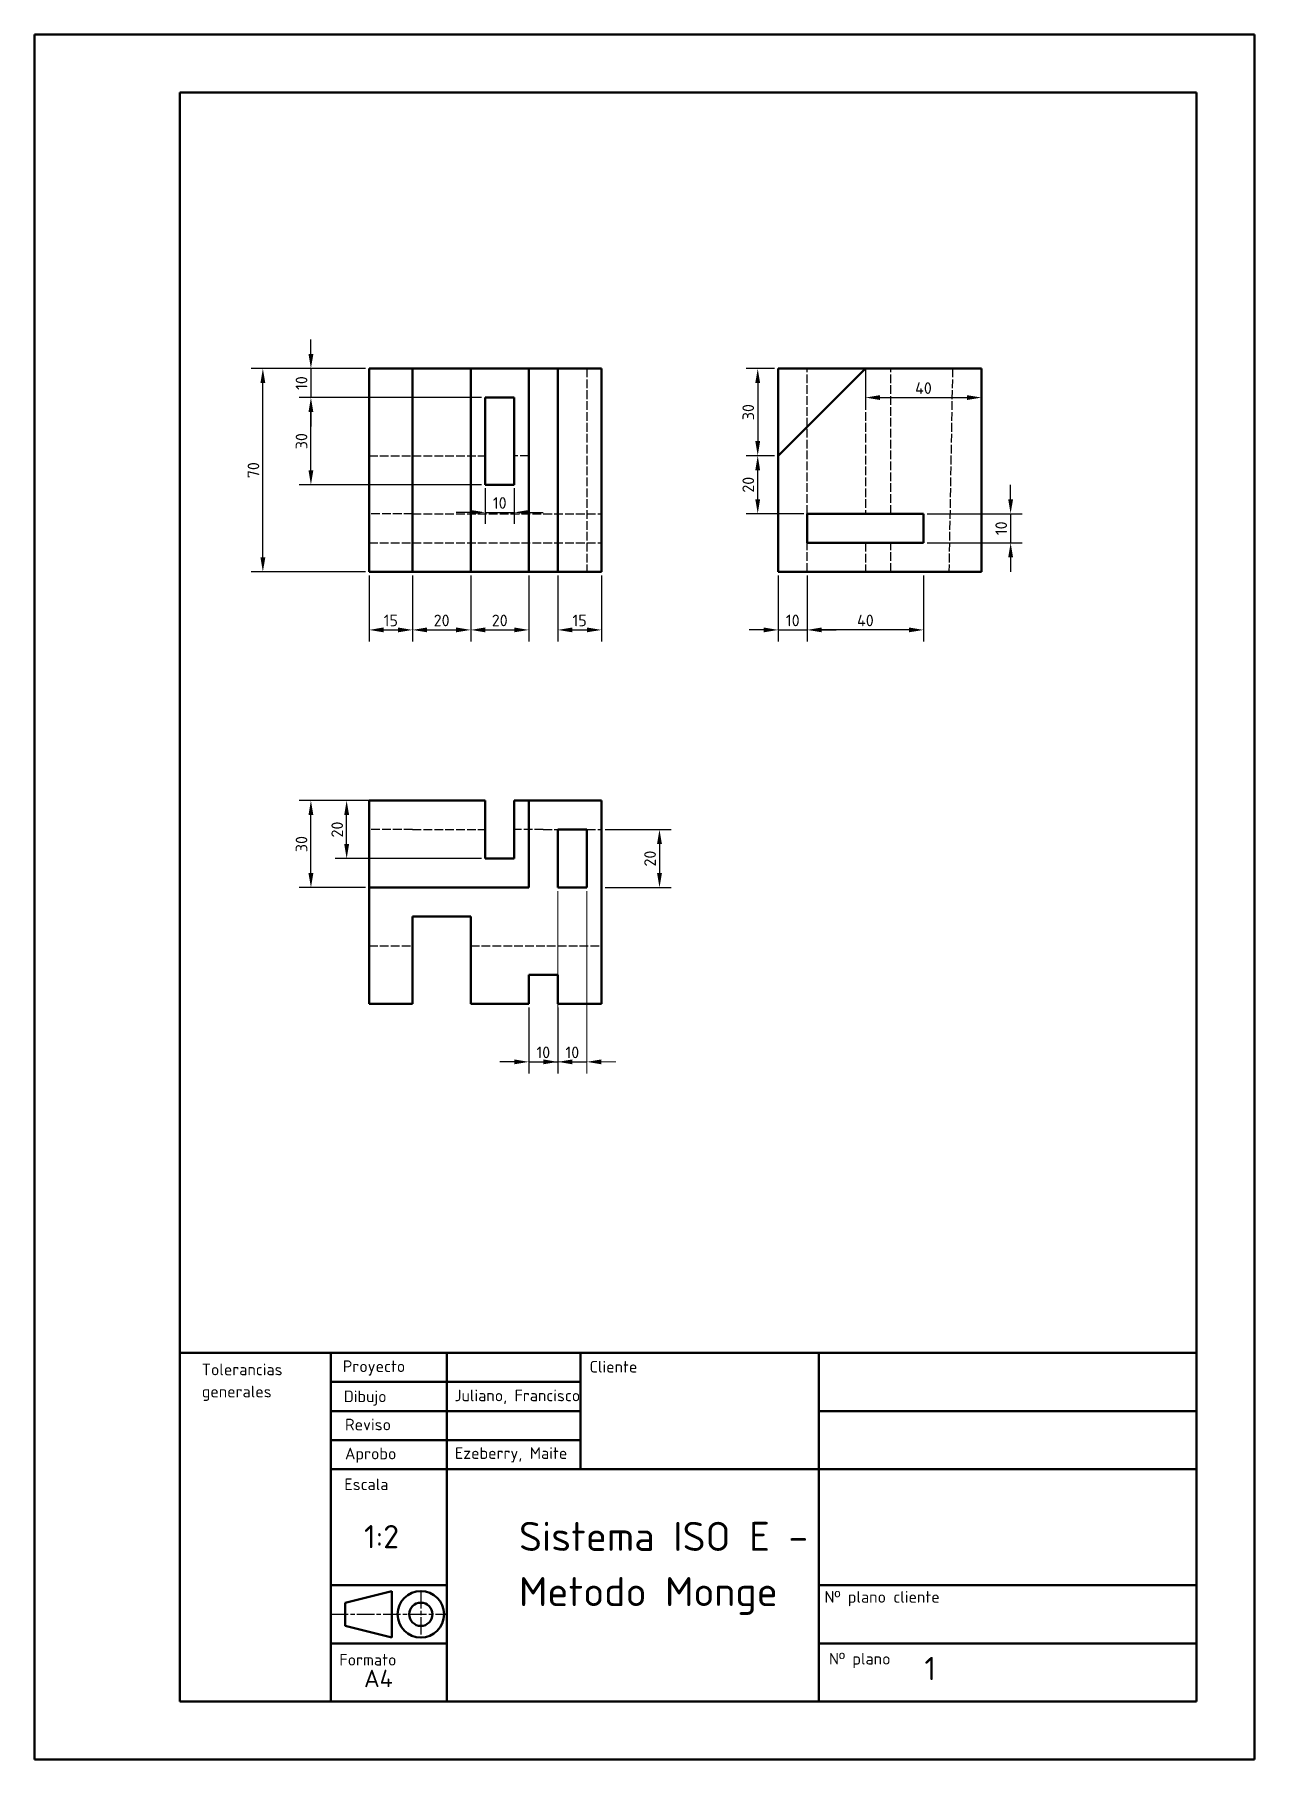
# Model space of a CAD drawing. Header units: millimetres. Extents: x 2667 to 2877, y 1860 to 2157.
import ezdxf

# ---------------------------------------------------------------- set-up
doc = ezdxf.new("R2010")
doc.units = ezdxf.units.MM
doc.header["$LTSCALE"] = 0.125
doc.linetypes.add('ACAD_ISO02W100', pattern=[15, 12, -3])
doc.linetypes.add('ACAD_ISO08W100', pattern=[36, 24, -3, 6, -3])
doc.layers.get('0').update_dxf_attribs({"lineweight": 50})
doc.layers.add('Capa1', color=7, linetype='Continuous')
doc.layers.add('capaCotas', color=7, linetype='Continuous', lineweight=25)
doc.styles.get("Standard").update_dxf_attribs({"font": 'isocpeur.ttf', "height": 2})
doc.dimstyles.new('ISO-25', dxfattribs={"dimtxt": 2, "dimasz": 2.5, "dimexe": 2, "dimexo": 0.625, "dimtad": 1, "dimlfac": 2, "dimtxsty": 'Standard', "dimcen": 2.5, "dimclrt": 256, "dimadec": 0, "dimazin": 0, "dimtfac": 1, "dimtmove": 0, "dimatfit": 3, "dimfxl": 1, "dimtfillclr": 256, "dimlwd": -1, "dimlwe": -1, "dimarcsym": 0})

# ---------------------------------------------------------------- blocks, each defined once
blk = doc.blocks.new('*D1')
at = {"layer": 'capaCotas', "color": 0, "linetype": 'Continuous', "transparency": 16777216}
for p, q in [((2724.32, 2064.36), (2724.32, 2052.98)), ((2731.82, 2064.36), (2731.82, 2052.98)), ((2726.82, 2054.98), (2729.32, 2054.98))]:
    blk.add_line(p, q, dxfattribs=at)
at = {"layer": 'capaCotas', "color": 0, "linetype": 'ByBlock', "lineweight": 9, "transparency": 16777216}
for points in [[(2726.82, 2055.4), (2726.82, 2054.57), (2724.32, 2054.98)], [(2729.32, 2055.4), (2729.32, 2054.57), (2731.82, 2054.98)]]:
    blk.add_solid(points, dxfattribs=at)
at = {"layer": 'Defpoints', "color": 0, "linetype": 'ByBlock', "lineweight": 9, "transparency": 16777216}
for p in [(2724.32, 2064.98), (2731.82, 2064.98), (2731.82, 2054.98)]:
    blk.add_point(p, dxfattribs=at)
at = {"layer": 'capaCotas', "color": 0, "linetype": 'ByBlock', "lineweight": 9, "transparency": 16777216, "insert": (2728.07, 2056.61), "char_height": 2, "attachment_point": 5}
blk.add_mtext('15', dxfattribs=at)
blk = doc.blocks.new('*D2')
at = {"layer": 'capaCotas', "color": 0, "linetype": 'Continuous', "transparency": 16777216}
for p, q in [((2731.82, 2064.36), (2731.82, 2052.98)), ((2741.82, 2064.36), (2741.82, 2052.98)), ((2734.32, 2054.98), (2739.32, 2054.98))]:
    blk.add_line(p, q, dxfattribs=at)
at = {"layer": 'capaCotas', "color": 0, "linetype": 'ByBlock', "lineweight": 9, "transparency": 16777216}
for points in [[(2734.32, 2055.4), (2734.32, 2054.57), (2731.82, 2054.98)], [(2739.32, 2055.4), (2739.32, 2054.57), (2741.82, 2054.98)]]:
    blk.add_solid(points, dxfattribs=at)
at = {"layer": 'Defpoints', "color": 0, "linetype": 'ByBlock', "lineweight": 9, "transparency": 16777216}
for p in [(2731.82, 2064.98), (2741.82, 2064.98), (2741.82, 2054.98)]:
    blk.add_point(p, dxfattribs=at)
at = {"layer": 'capaCotas', "color": 0, "linetype": 'ByBlock', "lineweight": 9, "transparency": 16777216, "insert": (2736.82, 2056.61), "char_height": 2, "attachment_point": 5}
blk.add_mtext('20', dxfattribs=at)
blk = doc.blocks.new('*D3')
at = {"layer": 'capaCotas', "color": 0, "linetype": 'Continuous', "transparency": 16777216}
for p, q in [((2741.82, 2064.36), (2741.82, 2052.98)), ((2751.82, 2064.36), (2751.82, 2052.98)), ((2744.32, 2054.98), (2749.32, 2054.98))]:
    blk.add_line(p, q, dxfattribs=at)
at = {"layer": 'capaCotas', "color": 0, "linetype": 'ByBlock', "lineweight": 9, "transparency": 16777216}
for points in [[(2744.32, 2055.4), (2744.32, 2054.57), (2741.82, 2054.98)], [(2749.32, 2055.4), (2749.32, 2054.57), (2751.82, 2054.98)]]:
    blk.add_solid(points, dxfattribs=at)
at = {"layer": 'Defpoints', "color": 0, "linetype": 'ByBlock', "lineweight": 9, "transparency": 16777216}
for p in [(2741.82, 2064.98), (2751.82, 2064.98), (2751.82, 2054.98)]:
    blk.add_point(p, dxfattribs=at)
at = {"layer": 'capaCotas', "color": 0, "linetype": 'ByBlock', "lineweight": 9, "transparency": 16777216, "insert": (2746.82, 2056.61), "char_height": 2, "attachment_point": 5}
blk.add_mtext('20', dxfattribs=at)
blk = doc.blocks.new('*D4')
at = {"layer": 'capaCotas', "color": 251, "linetype": 'Continuous', "true_color": 0x636466, "transparency": 16777216}
for p, q in [((2756.82, 2064.36), (2756.82, 2052.98)), ((2764.32, 2064.36), (2764.32, 2052.98))]:
    blk.add_line(p, q, dxfattribs=at)
at = {"layer": 'capaCotas', "color": 0, "linetype": 'Continuous', "transparency": 16777216}
blk.add_line((2759.32, 2054.98), (2761.82, 2054.98), dxfattribs=at)
at = {"layer": 'capaCotas', "color": 0, "linetype": 'ByBlock', "lineweight": 9, "transparency": 16777216}
for points in [[(2759.32, 2055.4), (2759.32, 2054.57), (2756.82, 2054.98)], [(2761.82, 2055.4), (2761.82, 2054.57), (2764.32, 2054.98)]]:
    blk.add_solid(points, dxfattribs=at)
at = {"layer": 'Defpoints', "color": 0, "linetype": 'ByBlock', "lineweight": 9, "transparency": 16777216}
for p in [(2756.82, 2064.98), (2764.32, 2064.98), (2764.32, 2054.98)]:
    blk.add_point(p, dxfattribs=at)
at = {"layer": 'capaCotas', "color": 0, "linetype": 'ByBlock', "lineweight": 9, "transparency": 16777216, "insert": (2760.57, 2056.61), "char_height": 2, "attachment_point": 5}
blk.add_mtext('15', dxfattribs=at)
blk = doc.blocks.new('*D5')
at = {"layer": 'capaCotas', "color": 0, "linetype": 'Continuous', "transparency": 16777216}
for p, q in [((2744.32, 2079.36), (2744.32, 2073.22)), ((2749.32, 2079.36), (2749.32, 2073.22)), ((2741.82, 2075.22), (2739.32, 2075.22)), ((2744.32, 2075.22), (2749.32, 2075.22)), ((2751.82, 2075.22), (2754.32, 2075.22))]:
    blk.add_line(p, q, dxfattribs=at)
at = {"layer": 'capaCotas', "color": 0, "linetype": 'ByBlock', "lineweight": 9, "transparency": 16777216}
for points in [[(2741.82, 2075.63), (2741.82, 2074.8), (2744.32, 2075.22)], [(2751.82, 2075.63), (2751.82, 2074.8), (2749.32, 2075.22)]]:
    blk.add_solid(points, dxfattribs=at)
at = {"layer": 'Defpoints', "color": 0, "linetype": 'ByBlock', "lineweight": 9, "transparency": 16777216}
for p in [(2744.32, 2079.98), (2749.32, 2079.98), (2749.32, 2075.22)]:
    blk.add_point(p, dxfattribs=at)
at = {"layer": 'capaCotas', "color": 0, "linetype": 'ByBlock', "lineweight": 9, "transparency": 16777216, "insert": (2746.82, 2076.84), "char_height": 2, "attachment_point": 5}
blk.add_mtext('10', dxfattribs=at)
blk = doc.blocks.new('*D6')
at = {"layer": 'capaCotas', "color": 0, "linetype": 'Continuous', "transparency": 16777216}
for p, q in [((2809.76, 2099.36), (2809.76, 2092.98)), ((2829.76, 2099.36), (2829.76, 2092.98)), ((2812.26, 2094.98), (2827.26, 2094.98))]:
    blk.add_line(p, q, dxfattribs=at)
at = {"layer": 'capaCotas', "color": 0, "linetype": 'ByBlock', "lineweight": 9, "transparency": 16777216}
for points in [[(2812.26, 2095.4), (2812.26, 2094.57), (2809.76, 2094.98)], [(2827.26, 2095.4), (2827.26, 2094.57), (2829.76, 2094.98)]]:
    blk.add_solid(points, dxfattribs=at)
at = {"layer": 'Defpoints', "color": 0, "linetype": 'ByBlock', "lineweight": 9, "transparency": 16777216}
for p in [(2809.76, 2099.98), (2829.76, 2099.98), (2829.76, 2094.98)]:
    blk.add_point(p, dxfattribs=at)
at = {"layer": 'capaCotas', "color": 0, "linetype": 'ByBlock', "lineweight": 9, "transparency": 16777216, "insert": (2819.76, 2096.61), "char_height": 2, "attachment_point": 5}
blk.add_mtext('40', dxfattribs=at)
blk = doc.blocks.new('*D7')
at = {"layer": 'capaCotas', "color": 0, "linetype": 'Continuous', "transparency": 16777216}
for p, q in [((2799.76, 2064.36), (2799.76, 2052.98)), ((2819.76, 2064.36), (2819.76, 2052.98)), ((2817.26, 2054.98), (2802.26, 2054.98))]:
    blk.add_line(p, q, dxfattribs=at)
at = {"layer": 'capaCotas', "color": 0, "linetype": 'ByBlock', "lineweight": 9, "transparency": 16777216}
for points in [[(2802.26, 2055.4), (2802.26, 2054.57), (2799.76, 2054.98)], [(2817.26, 2055.4), (2817.26, 2054.57), (2819.76, 2054.98)]]:
    blk.add_solid(points, dxfattribs=at)
at = {"layer": 'Defpoints', "color": 0, "linetype": 'ByBlock', "lineweight": 9, "transparency": 16777216}
for p in [(2799.76, 2064.98), (2819.76, 2064.98), (2799.76, 2054.98)]:
    blk.add_point(p, dxfattribs=at)
at = {"layer": 'capaCotas', "color": 0, "linetype": 'ByBlock', "lineweight": 9, "transparency": 16777216, "insert": (2809.76, 2056.61), "char_height": 2, "attachment_point": 5}
blk.add_mtext('40', dxfattribs=at)
blk = doc.blocks.new('*D8')
at = {"layer": 'capaCotas', "color": 0, "linetype": 'Continuous', "transparency": 16777216}
for p, q in [((2794.76, 2064.36), (2794.76, 2052.98)), ((2799.76, 2064.36), (2799.76, 2052.98)), ((2792.26, 2054.98), (2789.76, 2054.98)), ((2794.76, 2054.98), (2799.76, 2054.98)), ((2802.26, 2054.98), (2804.76, 2054.98))]:
    blk.add_line(p, q, dxfattribs=at)
at = {"layer": 'capaCotas', "color": 0, "linetype": 'ByBlock', "lineweight": 9, "transparency": 16777216}
for points in [[(2792.26, 2055.4), (2792.26, 2054.57), (2794.76, 2054.98)], [(2802.26, 2055.4), (2802.26, 2054.57), (2799.76, 2054.98)]]:
    blk.add_solid(points, dxfattribs=at)
at = {"layer": 'Defpoints', "color": 0, "linetype": 'ByBlock', "lineweight": 9, "transparency": 16777216}
for p in [(2794.76, 2064.98), (2799.76, 2064.98), (2799.76, 2054.98)]:
    blk.add_point(p, dxfattribs=at)
at = {"layer": 'capaCotas', "color": 0, "linetype": 'ByBlock', "lineweight": 9, "transparency": 16777216, "insert": (2797.26, 2056.61), "char_height": 2, "attachment_point": 5}
blk.add_mtext('10', dxfattribs=at)
blk = doc.blocks.new('*D10')
at = {"layer": 'capaCotas', "color": 0, "linetype": 'Continuous', "transparency": 16777216}
for p, q in [((2723.7, 2099.98), (2704.05, 2099.98)), ((2706.05, 2067.48), (2706.05, 2097.48)), ((2723.7, 2064.98), (2704.05, 2064.98))]:
    blk.add_line(p, q, dxfattribs=at)
at = {"layer": 'capaCotas', "color": 0, "linetype": 'ByBlock', "lineweight": 9, "transparency": 16777216}
for points in [[(2705.63, 2097.48), (2706.47, 2097.48), (2706.05, 2099.98)], [(2705.63, 2067.48), (2706.47, 2067.48), (2706.05, 2064.98)]]:
    blk.add_solid(points, dxfattribs=at)
at = {"layer": 'Defpoints', "color": 0, "linetype": 'ByBlock', "lineweight": 9, "transparency": 16777216}
for p in [(2706.05, 2099.98), (2724.32, 2099.98), (2724.32, 2064.98)]:
    blk.add_point(p, dxfattribs=at)
at = {"layer": 'capaCotas', "color": 0, "linetype": 'ByBlock', "lineweight": 9, "transparency": 16777216, "insert": (2704.43, 2082.48), "char_height": 2, "attachment_point": 5, "rotation": 90}
blk.add_mtext('70', dxfattribs=at)
blk = doc.blocks.new('*D11')
at = {"layer": 'capaCotas', "color": 0, "linetype": 'Continuous', "transparency": 16777216}
for p, q in [((2743.7, 2094.98), (2712.32, 2094.98)), ((2714.32, 2082.48), (2714.32, 2092.48)), ((2743.7, 2079.98), (2712.32, 2079.98))]:
    blk.add_line(p, q, dxfattribs=at)
at = {"layer": 'capaCotas', "color": 0, "linetype": 'ByBlock', "lineweight": 9, "transparency": 16777216}
for points in [[(2713.9, 2092.48), (2714.74, 2092.48), (2714.32, 2094.98)], [(2713.9, 2082.48), (2714.74, 2082.48), (2714.32, 2079.98)]]:
    blk.add_solid(points, dxfattribs=at)
at = {"layer": 'Defpoints', "color": 0, "linetype": 'ByBlock', "lineweight": 9, "transparency": 16777216}
for p in [(2714.32, 2094.98), (2744.32, 2094.98), (2744.32, 2079.98)]:
    blk.add_point(p, dxfattribs=at)
at = {"layer": 'capaCotas', "color": 0, "linetype": 'ByBlock', "lineweight": 9, "transparency": 16777216, "insert": (2712.7, 2087.48), "char_height": 2, "attachment_point": 5, "rotation": 90}
blk.add_mtext('30', dxfattribs=at)
blk = doc.blocks.new('*D14')
at = {"layer": 'capaCotas', "color": 0, "linetype": 'Continuous', "transparency": 16777216}
for p, q in [((2794.14, 2084.98), (2789.23, 2084.98)), ((2791.23, 2077.48), (2791.23, 2082.48)), ((2799.14, 2074.98), (2789.23, 2074.98))]:
    blk.add_line(p, q, dxfattribs=at)
at = {"layer": 'capaCotas', "color": 0, "linetype": 'ByBlock', "lineweight": 9, "transparency": 16777216}
for points in [[(2790.81, 2082.48), (2791.64, 2082.48), (2791.23, 2084.98)], [(2790.81, 2077.48), (2791.64, 2077.48), (2791.23, 2074.98)]]:
    blk.add_solid(points, dxfattribs=at)
at = {"layer": 'Defpoints', "color": 0, "linetype": 'ByBlock', "lineweight": 9, "transparency": 16777216}
for p in [(2791.23, 2084.98), (2794.76, 2084.98), (2799.76, 2074.98)]:
    blk.add_point(p, dxfattribs=at)
at = {"layer": 'capaCotas', "color": 0, "linetype": 'ByBlock', "lineweight": 9, "transparency": 16777216, "insert": (2789.6, 2079.98), "char_height": 2, "attachment_point": 5, "rotation": 90}
blk.add_mtext('20', dxfattribs=at)
blk = doc.blocks.new('*D15')
at = {"layer": 'capaCotas', "color": 0, "linetype": 'Continuous', "transparency": 16777216}
for p, q in [((2714.32, 2102.48), (2714.32, 2104.98)), ((2723.7, 2099.98), (2712.32, 2099.98)), ((2714.32, 2099.98), (2714.32, 2094.98)), ((2723.7, 2094.98), (2712.32, 2094.98)), ((2714.32, 2092.48), (2714.32, 2089.98))]:
    blk.add_line(p, q, dxfattribs=at)
at = {"layer": 'capaCotas', "color": 0, "linetype": 'ByBlock', "lineweight": 9, "transparency": 16777216}
for points in [[(2713.9, 2102.48), (2714.74, 2102.48), (2714.32, 2099.98)], [(2713.9, 2092.48), (2714.74, 2092.48), (2714.32, 2094.98)]]:
    blk.add_solid(points, dxfattribs=at)
at = {"layer": 'Defpoints', "color": 0, "linetype": 'ByBlock', "lineweight": 9, "transparency": 16777216}
for p in [(2724.32, 2099.98), (2714.32, 2094.98), (2724.32, 2094.98)]:
    blk.add_point(p, dxfattribs=at)
at = {"layer": 'capaCotas', "color": 0, "linetype": 'ByBlock', "lineweight": 9, "transparency": 16777216, "insert": (2712.7, 2097.48), "char_height": 2, "attachment_point": 5, "rotation": 90}
blk.add_mtext('10', dxfattribs=at)
blk = doc.blocks.new('*D16')
at = {"layer": 'capaCotas', "color": 0, "linetype": 'Continuous', "transparency": 16777216}
for p, q in [((2751.82, 1989.99), (2751.82, 1978.61)), ((2756.82, 1989.99), (2756.82, 1978.61)), ((2749.32, 1980.61), (2746.82, 1980.61)), ((2751.82, 1980.61), (2756.82, 1980.61)), ((2759.32, 1980.61), (2761.82, 1980.61))]:
    blk.add_line(p, q, dxfattribs=at)
at = {"layer": 'capaCotas', "color": 0, "linetype": 'ByBlock', "lineweight": 9, "transparency": 16777216}
for points in [[(2749.32, 1981.03), (2749.32, 1980.19), (2751.82, 1980.61)], [(2759.32, 1981.03), (2759.32, 1980.19), (2756.82, 1980.61)]]:
    blk.add_solid(points, dxfattribs=at)
at = {"layer": 'Defpoints', "color": 0, "linetype": 'ByBlock', "lineweight": 9, "transparency": 16777216}
for p in [(2751.82, 1990.61), (2756.82, 1990.61), (2756.82, 1980.61)]:
    blk.add_point(p, dxfattribs=at)
at = {"layer": 'capaCotas', "color": 0, "linetype": 'ByBlock', "lineweight": 9, "transparency": 16777216, "insert": (2754.32, 1982.24), "char_height": 2, "attachment_point": 5}
blk.add_mtext('10', dxfattribs=at)
blk = doc.blocks.new('*D17')
at = {"layer": 'capaCotas', "color": 0, "linetype": 'Continuous', "transparency": 16777216}
for p, q in [((2723.7, 2025.61), (2712.32, 2025.61)), ((2714.32, 2013.11), (2714.32, 2023.11)), ((2723.7, 2010.61), (2712.32, 2010.61))]:
    blk.add_line(p, q, dxfattribs=at)
at = {"layer": 'capaCotas', "color": 0, "linetype": 'ByBlock', "lineweight": 9, "transparency": 16777216}
for points in [[(2713.9, 2023.11), (2714.74, 2023.11), (2714.32, 2025.61)], [(2713.9, 2013.11), (2714.74, 2013.11), (2714.32, 2010.61)]]:
    blk.add_solid(points, dxfattribs=at)
at = {"layer": 'Defpoints', "color": 0, "linetype": 'ByBlock', "lineweight": 9, "transparency": 16777216}
for p in [(2714.32, 2025.61), (2724.32, 2025.61), (2724.32, 2010.61)]:
    blk.add_point(p, dxfattribs=at)
at = {"layer": 'capaCotas', "color": 0, "linetype": 'ByBlock', "lineweight": 9, "transparency": 16777216, "insert": (2712.7, 2018.11), "char_height": 2, "attachment_point": 5, "rotation": 90}
blk.add_mtext('30', dxfattribs=at)
blk = doc.blocks.new('*D18')
at = {"layer": 'capaCotas', "color": 0, "linetype": 'Continuous', "lineweight": 9, "transparency": 16777216}
for p, q in [((2756.82, 2009.99), (2756.82, 1978.61)), ((2761.82, 2009.99), (2761.82, 1978.61)), ((2754.32, 1980.61), (2751.82, 1980.61)), ((2756.82, 1980.61), (2761.82, 1980.61)), ((2764.32, 1980.61), (2766.82, 1980.61))]:
    blk.add_line(p, q, dxfattribs=at)
at = {"layer": 'capaCotas', "color": 0, "linetype": 'ByBlock', "lineweight": 9, "transparency": 16777216}
for points in [[(2754.32, 1981.03), (2754.32, 1980.19), (2756.82, 1980.61)], [(2764.32, 1981.03), (2764.32, 1980.19), (2761.82, 1980.61)]]:
    blk.add_solid(points, dxfattribs=at)
at = {"layer": 'Defpoints', "color": 0, "linetype": 'ByBlock', "lineweight": 9, "transparency": 16777216}
for p in [(2756.82, 2010.61), (2761.82, 2010.61), (2761.82, 1980.61)]:
    blk.add_point(p, dxfattribs=at)
at = {"layer": 'capaCotas', "color": 0, "linetype": 'ByBlock', "lineweight": 9, "transparency": 16777216, "insert": (2759.32, 1982.24), "char_height": 2, "attachment_point": 5}
blk.add_mtext('10', dxfattribs=at)
blk = doc.blocks.new('*D21')
at = {"layer": 'capaCotas', "color": 0, "linetype": 'Continuous', "transparency": 16777216}
for p, q in [((2743.7, 2025.61), (2718.47, 2025.61)), ((2720.47, 2018.11), (2720.47, 2023.11)), ((2743.7, 2015.61), (2718.47, 2015.61))]:
    blk.add_line(p, q, dxfattribs=at)
at = {"layer": 'capaCotas', "color": 0, "linetype": 'ByBlock', "lineweight": 9, "transparency": 16777216}
for points in [[(2720.05, 2023.11), (2720.89, 2023.11), (2720.47, 2025.61)], [(2720.05, 2018.11), (2720.89, 2018.11), (2720.47, 2015.61)]]:
    blk.add_solid(points, dxfattribs=at)
at = {"layer": 'Defpoints', "color": 0, "linetype": 'ByBlock', "lineweight": 9, "transparency": 16777216}
for p in [(2720.47, 2025.61), (2744.32, 2025.61), (2744.32, 2015.61)]:
    blk.add_point(p, dxfattribs=at)
at = {"layer": 'capaCotas', "color": 0, "linetype": 'ByBlock', "lineweight": 9, "transparency": 16777216, "insert": (2718.84, 2020.61), "char_height": 2, "attachment_point": 5, "rotation": 90}
blk.add_mtext('20', dxfattribs=at)
blk = doc.blocks.new('*D51')
at = {"layer": 'capaCotas', "color": 0, "transparency": 16777216}
for p, q in [((2794.14, 2099.98), (2789.23, 2099.98)), ((2791.23, 2097.48), (2791.23, 2087.48)), ((2794.14, 2084.98), (2789.23, 2084.98))]:
    blk.add_line(p, q, dxfattribs=at)
at = {"layer": 'capaCotas', "color": 0, "linetype": 'ByBlock', "lineweight": 9, "transparency": 16777216}
for points in [[(2790.81, 2097.48), (2791.64, 2097.48), (2791.23, 2099.98)], [(2790.81, 2087.48), (2791.64, 2087.48), (2791.23, 2084.98)]]:
    blk.add_solid(points, dxfattribs=at)
at = {"layer": 'Defpoints', "color": 0, "linetype": 'ByBlock', "lineweight": 9, "transparency": 16777216}
for p in [(2794.76, 2099.98), (2791.23, 2084.98), (2794.76, 2084.98)]:
    blk.add_point(p, dxfattribs=at)
at = {"layer": 'capaCotas', "color": 0, "linetype": 'ByBlock', "lineweight": 9, "transparency": 16777216, "insert": (2789.6, 2092.48), "char_height": 2, "attachment_point": 5, "rotation": 90}
blk.add_mtext('30', dxfattribs=at)
blk = doc.blocks.new('*D53')
at = {"layer": 'capaCotas', "color": 0, "transparency": 16777216}
for p, q in [((2764.95, 2020.61), (2776.32, 2020.61)), ((2774.32, 2018.11), (2774.32, 2013.11)), ((2764.95, 2010.61), (2776.32, 2010.61))]:
    blk.add_line(p, q, dxfattribs=at)
at = {"layer": 'capaCotas', "color": 0, "linetype": 'ByBlock', "lineweight": 25, "transparency": 16777216}
for points in [[(2773.9, 2018.11), (2774.74, 2018.11), (2774.32, 2020.61)], [(2773.9, 2013.11), (2774.74, 2013.11), (2774.32, 2010.61)]]:
    blk.add_solid(points, dxfattribs=at)
at = {"layer": 'Defpoints', "color": 0, "linetype": 'ByBlock', "lineweight": 25, "transparency": 16777216}
for p in [(2764.32, 2020.61), (2764.32, 2010.61), (2774.32, 2010.61)]:
    blk.add_point(p, dxfattribs=at)
at = {"layer": 'capaCotas', "linetype": 'ByBlock', "lineweight": 25, "transparency": 16777216, "insert": (2772.7, 2015.61), "char_height": 2, "attachment_point": 5, "rotation": 90}
blk.add_mtext('20', dxfattribs=at)
blk = doc.blocks.new('*D54')
at = {"layer": 'capaCotas', "color": 0, "transparency": 16777216}
for p, q in [((2834.76, 2077.48), (2834.76, 2079.98)), ((2820.39, 2074.98), (2836.76, 2074.98)), ((2834.76, 2074.98), (2834.76, 2069.98)), ((2820.39, 2069.98), (2836.76, 2069.98)), ((2834.76, 2067.48), (2834.76, 2064.98))]:
    blk.add_line(p, q, dxfattribs=at)
at = {"layer": 'capaCotas', "color": 0, "linetype": 'ByBlock', "lineweight": 25, "transparency": 16777216}
for points in [[(2834.35, 2077.48), (2835.18, 2077.48), (2834.76, 2074.98)], [(2834.35, 2067.48), (2835.18, 2067.48), (2834.76, 2069.98)]]:
    blk.add_solid(points, dxfattribs=at)
at = {"layer": 'Defpoints', "color": 0, "linetype": 'ByBlock', "lineweight": 25, "transparency": 16777216}
for p in [(2819.76, 2074.98), (2819.76, 2069.98), (2834.76, 2069.98)]:
    blk.add_point(p, dxfattribs=at)
at = {"layer": 'capaCotas', "linetype": 'ByBlock', "lineweight": 25, "transparency": 16777216, "insert": (2833.14, 2072.48), "char_height": 2, "attachment_point": 5, "rotation": 90}
blk.add_mtext('10', dxfattribs=at)

msp = doc.modelspace()

# ---------------------------------------------------------------- linework, layer by layer
for p, q in [((2876.7399, 2157.4962), (2666.7399, 2157.4962)), ((2666.7399, 2157.4962), (2666.7399, 1860.4962)), ((2876.7399, 2157.4962), (2876.7399, 1860.4962)), ((2866.7399, 2147.4962), (2691.7399, 2147.4962)), ((2691.7399, 2147.4962), (2691.7399, 1870.4962)), ((2866.7399, 2147.4962), (2866.7399, 1870.4962)), ((2724.3203, 2064.9818), (2724.3203, 2099.9818)), ((2724.3203, 2099.9818), (2764.3203, 2099.9818)), ((2731.8203, 2064.9818), (2731.8203, 2099.9818)), ((2741.8203, 2099.9818), (2741.8203, 2064.9818)), ((2751.8203, 2064.9818), (2751.8203, 2099.9818)), ((2756.8203, 2099.9818), (2756.8203, 2064.9818)), ((2764.3203, 2099.9818), (2764.3203, 2064.9818)), ((2794.7639, 2064.9818), (2794.7639, 2099.9818)), ((2794.7639, 2099.9818), (2829.7639, 2099.9818)), ((2794.7639, 2084.9818), (2809.7639, 2099.9818)), ((2829.7639, 2099.9818), (2829.7639, 2064.9818)), ((2749.3203, 2094.9818), (2744.3203, 2094.9818)), ((2744.3203, 2094.9818), (2744.3203, 2079.9818)), ((2749.3203, 2079.9818), (2749.3203, 2094.9818)), ((2744.3203, 2079.9818), (2749.3203, 2079.9818)), ((2819.7639, 2074.9818), (2799.7639, 2074.9818)), ((2799.7639, 2074.9818), (2799.7639, 2069.9818)), ((2819.7639, 2069.9818), (2819.7639, 2074.9818)), ((2799.7639, 2069.9818), (2819.7639, 2069.9818)), ((2764.3203, 2064.9818), (2724.3203, 2064.9818)), ((2829.7639, 2064.9818), (2794.7639, 2064.9818)), ((2794.7639, 2064.9818), (2794.7639, 2064.9818)), ((2724.3203, 1990.6114), (2724.3203, 2025.6114)), ((2724.3203, 2025.6114), (2744.3203, 2025.6114)), ((2744.3203, 2015.6114), (2744.3203, 2025.6114)), ((2749.3203, 2015.6114), (2749.3203, 2025.6114)), ((2749.3203, 2025.6114), (2751.8203, 2025.6114)), ((2764.3203, 2025.6114), (2751.8203, 2025.6114)), ((2751.8203, 2025.6114), (2751.8203, 2010.6114)), ((2764.3203, 2025.6114), (2764.3203, 1990.6114)), ((2761.8203, 2020.6114), (2756.8203, 2020.6114)), ((2756.8203, 2020.6114), (2756.8203, 2010.6114)), ((2761.8203, 2010.6114), (2761.8203, 2020.6114)), ((2749.3203, 2015.6114), (2744.3203, 2015.6114)), ((2751.8203, 2010.6114), (2724.3203, 2010.6114)), ((2756.8203, 2010.6114), (2761.8203, 2010.6114)), ((2741.8203, 2005.6114), (2731.8203, 2005.6114)), ((2731.8203, 2005.6114), (2731.8203, 1990.6114)), ((2741.8203, 1990.6114), (2741.8203, 2005.6114)), ((2756.8203, 1995.6114), (2751.8203, 1995.6114)), ((2751.8203, 1995.6114), (2751.8203, 1990.6114)), ((2756.8203, 1990.6114), (2756.8203, 1995.6114)), ((2731.8203, 1990.6114), (2724.3203, 1990.6114)), ((2751.8203, 1990.6114), (2741.8203, 1990.6114)), ((2764.3203, 1990.6114), (2756.8203, 1990.6114)), ((2691.7399, 1930.4962), (2866.7399, 1930.4962)), ((2717.7399, 1920.4962), (2717.7399, 1930.4962)), ((2737.7399, 1920.4962), (2737.7399, 1930.4962)), ((2760.7399, 1920.4962), (2760.7399, 1930.4962)), ((2801.7399, 1920.4962), (2801.7399, 1930.4962)), ((2717.7399, 1925.4962), (2760.7399, 1925.4962)), ((2717.7399, 1920.4962), (2760.7399, 1920.4962)), ((2717.7399, 1920.4962), (2717.7399, 1870.4962)), ((2737.7399, 1920.4962), (2737.7399, 1870.4962)), ((2760.7399, 1920.4962), (2760.7399, 1910.4962)), ((2801.7399, 1920.4962), (2801.7399, 1870.4962)), ((2801.7399, 1920.4962), (2866.7399, 1920.4962)), ((2717.7399, 1915.4962), (2760.7399, 1915.4962)), ((2717.7399, 1910.4962), (2760.7399, 1910.4962)), ((2760.7399, 1910.4962), (2801.7399, 1910.4962)), ((2801.7399, 1910.4962), (2866.7399, 1910.4962)), ((2717.7399, 1890.4962), (2737.7399, 1890.4962)), ((2720.2399, 1887.4962), (2728.2399, 1889.4962)), ((2728.2399, 1889.4962), (2728.2399, 1881.4962)), ((2801.7399, 1890.4962), (2866.7399, 1890.4962)), ((2720.2399, 1883.4962), (2720.2399, 1887.4962)), ((2717.7399, 1883.3663), (2717.7399, 1885.8663)), ((2717.7399, 1883.3663), (2717.7399, 1880.4962)), ((2720.2399, 1883.4962), (2728.2399, 1881.4962)), ((2717.7399, 1880.4962), (2737.7399, 1880.4962)), ((2717.7399, 1880.4962), (2717.7399, 1880.4962)), ((2717.7399, 1880.4962), (2720.2399, 1880.4962)), ((2801.7399, 1880.4962), (2866.7399, 1880.4962)), ((2691.7399, 1870.4962), (2866.7399, 1870.4962)), ((2666.7399, 1860.4962), (2876.7399, 1860.4962))]:
    msp.add_line(p, q)
at = {"linetype": 'ACAD_ISO02W100', "lineweight": -2}
for p, q in [((2731.8203, 2069.9818), (2731.8203, 2074.9818)), ((2724.3203, 2064.9818), (2724.3203, 2069.9818))]:
    msp.add_line(p, q, dxfattribs=at)
for radius in [4, 2]:
    msp.add_circle((2733.2399, 1885.4962), radius)
at = {"layer": 'Capa1'}
msp.add_line((2724.3203, 2025.6114), (2744.3203, 2025.6114), dxfattribs=at)
at = {"layer": 'capaCotas', "color": 0, "linetype": 'ACAD_ISO02W100', "lineweight": 25}
for p, q in [((2761.8203, 2099.9818), (2761.8203, 2064.9818)), ((2799.7639, 2074.9818), (2799.7639, 2099.9818)), ((2809.7639, 2099.9818), (2809.7639, 2074.9818)), ((2814.1373, 2074.9818), (2814.1373, 2099.9818)), ((2824.7639, 2099.9818), (2824.1373, 2064.9874)), ((2724.3203, 2084.9818), (2744.3203, 2084.9818)), ((2751.8203, 2084.9818), (2749.3203, 2084.9818)), ((2731.8203, 2074.9818), (2724.3203, 2074.9818)), ((2731.8203, 2074.9818), (2764.3203, 2074.9818)), ((2724.3203, 2069.9818), (2731.8203, 2069.9818)), ((2731.8203, 2069.9818), (2764.3203, 2069.9818)), ((2799.7639, 2064.9818), (2799.7639, 2069.9818)), ((2809.7639, 2069.9818), (2809.7639, 2064.9818)), ((2814.1373, 2064.9874), (2814.1373, 2069.9818)), ((2731.8203, 2020.6114), (2724.3203, 2020.6114)), ((2731.8203, 2020.6114), (2744.3203, 2020.6114)), ((2754.3203, 2020.6114), (2749.3203, 2020.6114)), ((2754.3203, 2020.6114), (2764.3203, 2020.6114)), ((2724.3203, 2000.6114), (2731.8203, 2000.6114)), ((2741.8203, 2000.6114), (2764.3203, 2000.6114))]:
    msp.add_line(p, q, dxfattribs=at)
at = {"layer": 'capaCotas', "color": 0, "linetype": 'ACAD_ISO08W100', "lineweight": 25}
for p, q in [((2733.2399, 1889.4962), (2733.2399, 1881.4962)), ((2717.7399, 1885.4962), (2737.7399, 1885.4962))]:
    msp.add_line(p, q, dxfattribs=at)

# ---------------------------------------------------------------- texts
for s, height, p in [('Tolerancias', 2, (2695.5327, 1926.6469)), ('Proyecto', 2, (2719.8046, 1927.2045)), ('Cliente', 2, (2762.2825, 1927.1176)), ('generales', 2, (2695.5327, 1922.8469)), ('Dibujo', 2, (2719.9702, 1922.0223)), ('Juliano, Francisco', 2, (2739.0244, 1922.175)), ('Reviso', 2, (2720.1876, 1917.1735)), ('Aprobo', 2, (2720.1826, 1912.1762)), ('Ezeberry, Maite', 2, (2739.1054, 1912.2473)), ('Escala ', 2, (2720.0792, 1906.8797)), ('1:2', 4, (2723.456, 1896.8656)), ('Sistema ISO E -', 5, (2750.1379, 1896.4068)), ('Metodo Monge', 5, (2750.1379, 1886.9068)), ('Nº plano cliente', 2, (2802.7188, 1887.4919)), ('Formato', 2, (2719.213, 1876.6727)), ('Nº plano ', 2, (2803.4985, 1876.8459)), ('1', 4, (2819.9284, 1874.1627)), ('A4', 3, (2723.4576, 1872.9502))]:
    msp.add_text(s, height=height).set_placement(p)

# ---------------------------------------------------------------- dimensions: what is measured, and where the dimension line sits
at = {"layer": 'capaCotas', "color": 0, "linetype": 'ByBlock', "lineweight": 9}
for base, p1, p2, picture, middle in [((2714.3203, 2094.9818), (2724.3203, 2099.9818), (2724.3203, 2094.9818), '*D15', (2712.6953, 2097.4818)), ((2706.0512, 2099.9818), (2724.3203, 2064.9818), (2724.3203, 2099.9818), '*D10', (2704.4262, 2082.4818)), ((2791.2283, 2084.9818), (2794.7639, 2099.9818), (2794.7639, 2084.9818), '*D51', (2789.6033, 2092.4818)), ((2714.3203, 2094.9818), (2744.3203, 2079.9818), (2744.3203, 2094.9818), '*D11', (2712.6953, 2087.4818)), ((2791.2283, 2084.9818), (2799.7639, 2074.9818), (2794.7639, 2084.9818), '*D14', (2789.6033, 2079.9818)), ((2714.3203, 2025.6114), (2724.3203, 2010.6114), (2724.3203, 2025.6114), '*D17', (2712.6953, 2018.1114)), ((2720.4688, 2025.6114), (2744.3203, 2015.6114), (2744.3203, 2025.6114), '*D21', (2718.8438, 2020.6114))]:
    dim = msp.add_linear_dim(base=base, p1=p1, p2=p2, angle=90, dimstyle='ISO-25', override={"dimclrd": 0, "dimclrt": 0}, dxfattribs=at)
    dim.commit()
    dim.dimension.update_dxf_attribs({"geometry": picture, "text_midpoint": middle})
for base, p1, p2, override, picture, middle in [((2829.7639, 2094.9818), (2809.7639, 2099.9818), (2829.7639, 2099.9818), {"dimclrd": 0, "dimclrt": 0}, '*D6', (2819.7639, 2096.6068)), ((2749.3203, 2075.215), (2744.3203, 2079.9818), (2749.3203, 2079.9818), {"dimclrd": 0, "dimclrt": 0}, '*D5', (2746.8203, 2076.84)), ((2731.8203, 2054.9818), (2724.3203, 2064.9818), (2731.8203, 2064.9818), {"dimclrd": 0, "dimclrt": 0}, '*D1', (2728.0703, 2056.6068)), ((2741.8203, 2054.9818), (2731.8203, 2064.9818), (2741.8203, 2064.9818), {"dimclrd": 0, "dimclrt": 0}, '*D2', (2736.8203, 2056.6068)), ((2751.8203, 2054.9818), (2741.8203, 2064.9818), (2751.8203, 2064.9818), {"dimclrd": 0, "dimclrt": 0}, '*D3', (2746.8203, 2056.6068)), ((2764.3203, 2054.9818), (2756.8203, 2064.9818), (2764.3203, 2064.9818), {"dimclrd": 0, "dimclre": 251, "dimclrt": 0}, '*D4', (2760.5703, 2056.6068)), ((2799.7639, 2054.9818), (2794.7639, 2064.9818), (2799.7639, 2064.9818), {"dimclrd": 0, "dimclrt": 0}, '*D8', (2797.2639, 2056.6068)), ((2799.7639, 2054.9818), (2819.7639, 2064.9818), (2799.7639, 2064.9818), {"dimclrd": 0, "dimclrt": 0}, '*D7', (2809.7639, 2056.6068)), ((2761.8203, 1980.6114), (2756.8203, 2010.6114), (2761.8203, 2010.6114), {"dimclrd": 0, "dimclrt": 0, "dimlwd": 9, "dimlwe": 9}, '*D18', (2759.3203, 1982.2364)), ((2756.8203, 1980.6114), (2751.8203, 1990.6114), (2756.8203, 1990.6114), {"dimclrd": 0, "dimclrt": 0}, '*D16', (2754.3203, 1982.2364))]:
    dim = msp.add_linear_dim(base=base, p1=p1, p2=p2, dimstyle='ISO-25', override=override, dxfattribs=at)
    dim.commit()
    dim.dimension.update_dxf_attribs({"geometry": picture, "text_midpoint": middle})
at = {"layer": 'capaCotas', "color": 0, "linetype": 'ByBlock', "lineweight": 25}
for base, p1, p2, picture, middle in [((2834.7639, 2069.9818), (2819.7639, 2074.9818), (2819.7639, 2069.9818), '*D54', (2833.1389, 2072.4818)), ((2774.3203, 2010.6114), (2764.3203, 2020.6114), (2764.3203, 2010.6114), '*D53', (2772.6953, 2015.6114))]:
    dim = msp.add_linear_dim(base=base, p1=p1, p2=p2, angle=90, dimstyle='ISO-25', dxfattribs=at)
    dim.commit()
    dim.dimension.update_dxf_attribs({"geometry": picture, "text_midpoint": middle})

doc.saveas('drawing.dxf')
